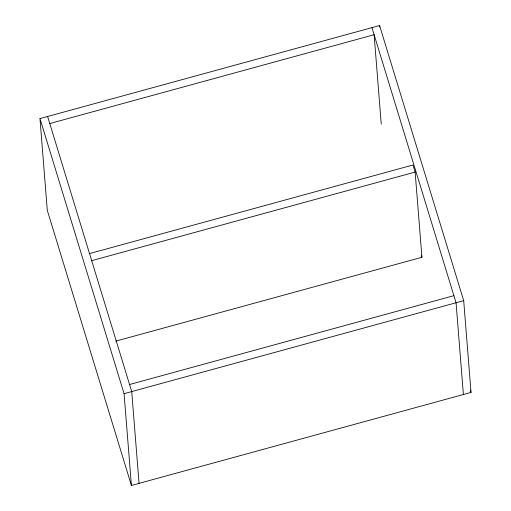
<?xml version="1.0" encoding="UTF-8"?>
<svg xmlns="http://www.w3.org/2000/svg" width="511" height="511" viewBox="0 0 511 511"><rect width="100%" height="100%" fill="white"/><g stroke="black" fill="none" stroke-linecap="round" stroke-linejoin="round"><path stroke-width="0.77" d="M39.973 118.578L379.59 25.55L463.701 300.653L471.027 392.422L131.41 485.45L47.299 210.347L39.973 118.578L124.077 393.681L131.41 485.45M49.778 123.56L374.116 34.716L381.251 124.109M89.061 253.718L412.971 164.996L415.136 172.066L421.939 257.282L115.722 341.156M91.226 260.795L415.136 172.066M129.558 384.515L453.896 295.671M124.077 393.681L463.701 300.653M371.951 27.645L456.061 302.748L463.388 394.518M470.331 390.136L471.027 392.422M421.294 255.161L421.939 257.282M47.612 116.482L131.723 391.592L139.049 483.355M379.59 25.55L379.718 27.134"/></g></svg>
